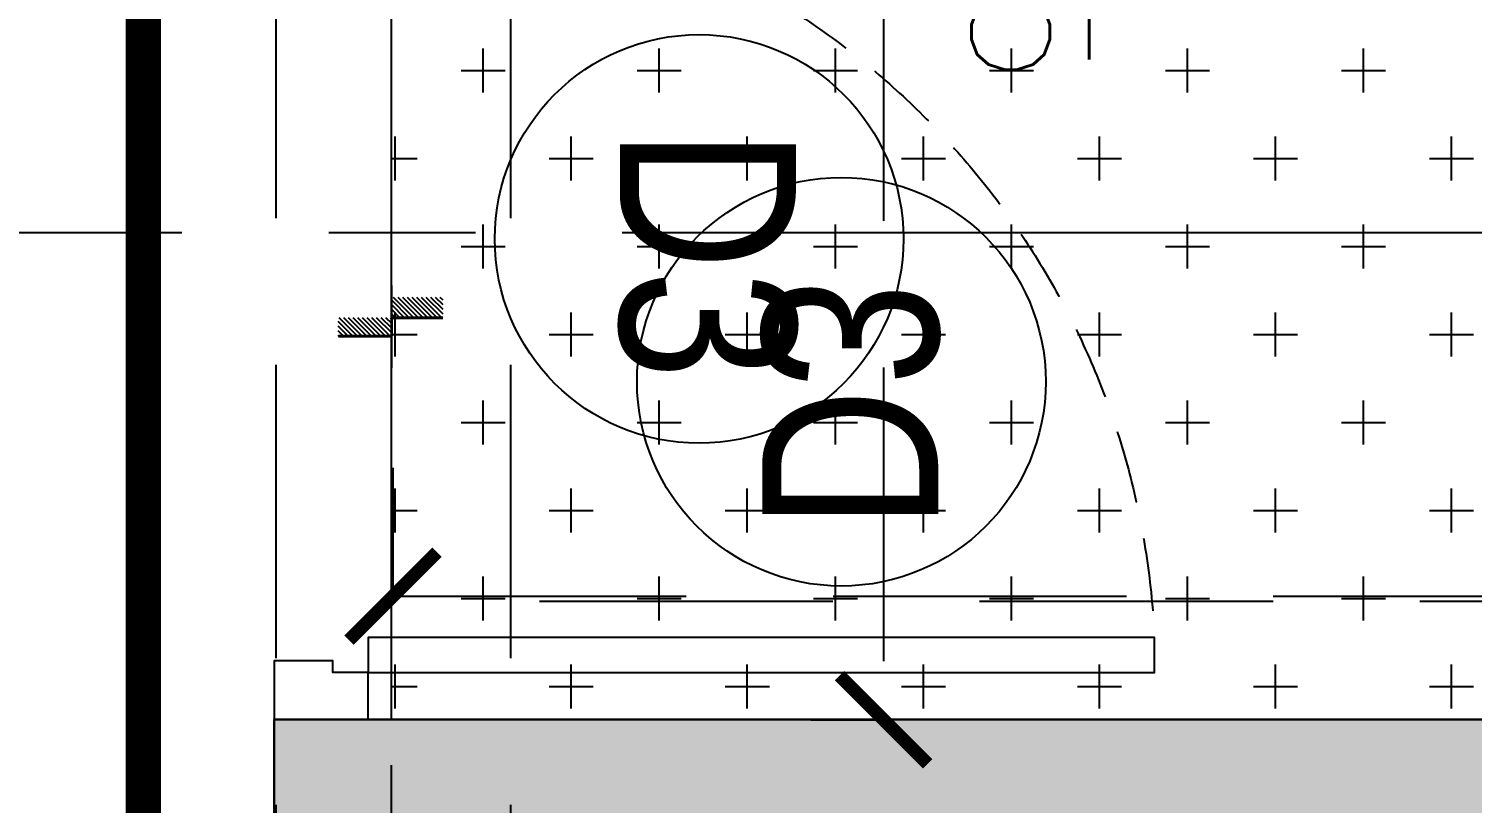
# Model space of a CAD drawing. Header units: millimetres. Extents: x -414464 to 1686, y -90036 to 108605.
# Drawn here: x -107550 to -106321, y -74856 to -74196 of the extents above; entities that cross this region are included whole.
import ezdxf
from ezdxf.enums import TextEntityAlignment as Align

# ---------------------------------------------------------------- set-up
doc = ezdxf.new("R2010")
doc.units = ezdxf.units.MM
doc.header["$LTSCALE"] = 1000
doc.header["$MEASUREMENT"] = 0
for name, pattern in [('$1$AUDIT_D_120904163729-0', [0]), ('$36$HIDDEN', [0.375, 0.25, -0.125]), ('3BHK-A$1$$1$HIDDEN', [0.375, 0.25, -0.125]), ('3BHK-A$1$AUDIT_D_120904163729-0', [0]), ('AUDIT_D_120904163729-0', [0]), ('T8(T9 IS SIMILAR) - DIMENSION & TEXTING$1$( Hidden )', [0.375, 0.25, -0.125]), ('T8(T9 IS SIMILAR) - DIMENSION & TEXTING$1$AUDIT_D_120904163729-0', [0]), ('T8(T9 IS SIMILAR) - DIMENSION & TEXTING$1$HIDDEN', [0.375, 0.25, -0.125]), ('T8(T9 IS SIMILAR)$1$$0$HIDDEN', [0.375, 0.25, -0.125]), ('T8_REFUGE COLUMNS$1$CENTER2', [1.125, 0.75, -0.125, 0.125, -0.125])]:
    doc.linetypes.add(name, pattern=pattern)
doc.layers.get('0').update_dxf_attribs({"linetype": 'AUDIT_D_120904163729-0'})
for name, color, linetype in [('$0$A-HATCH -160', 251, '$1$AUDIT_D_120904163729-0'), ('$21$A-DIMENSIONS', 2, '$36$HIDDEN'), ('3BHK-A$1$$0$A-DOOR-FULL', 2, 'Continuous'), ('3BHK-A$1$$0$a-window-no', 125, 'Continuous'), ('3BHK-A$1$A-HATCH -160', 251, '3BHK-A$1$AUDIT_D_120904163729-0'), ('3BHK-A$1$a-tile drop', 3, 'Continuous'), ('3BHK-A$1$A-TOI SUNK 50MM', 8, 'Continuous'), ('3BHK-A$1$APT PLANS-typ$0$TILEDROP', 3, 'Continuous'), ('a-rcc', 3, 'Continuous'), ('T8(T9 IS SIMILAR) - DIMENSION & TEXTING$1$A-DIMENSIONS', 2, 'T8(T9 IS SIMILAR) - DIMENSION & TEXTING$1$HIDDEN'), ('T8(T9 IS SIMILAR) - DIMENSION & TEXTING$1$A-FIRE FIGHTING', 7, 'T8(T9 IS SIMILAR) - DIMENSION & TEXTING$1$AUDIT_D_120904163729-0'), ('T8(T9 IS SIMILAR) - DIMENSION & TEXTING$1$a-window-no', 125, 'Continuous'), ('T8(T9 IS SIMILAR)$1$$6$a-beam 2', 50, 'Continuous'), ('T8(T9 IS SIMILAR)$1$S-BEAM', 20, 'T8(T9 IS SIMILAR)$1$$0$HIDDEN'), ('T8_REFUGE COLUMNS$1$A-CENTERLINE', 193, 'T8_REFUGE COLUMNS$1$CENTER2'), ('T8_TYPICAL COLUMNS$1$A-RCC COLS', 3, 'Continuous')]:
    doc.layers.add(name, color=color, linetype=linetype)
for name, color, linetype, lineweight in [('3BHK-A$1$$1$A-WALL- 160', 6, 'Continuous', 30), ('T8(T9 IS SIMILAR) - DIMENSION & TEXTING$1$U-IPD-WS-FIRE', 1, 'Continuous', 40), ('T8(T9 IS SIMILAR)$1$D&W', 8, 'Continuous', 25)]:
    doc.layers.add(name, color=color, linetype=linetype, lineweight=lineweight)
doc.styles.add('3BHK-A$1$$0$LODHA STANDERD', font='sanss___.ttf')
doc.styles.add('T8(T9 IS SIMILAR) - DIMENSION & TEXTING$1$LODHA STANDERD', font='sanss___.ttf')
doc.styles.add('T8(T9 IS SIMILAR) - DIMENSION & TEXTING$1$Romans 1', font='romans.shx', dxfattribs={"height": 100})
doc.dimstyles.new('T8(T9 IS SIMILAR) - DIMENSION & TEXTING$1$ALPINE S', dxfattribs={"dimscale": 0, "dimtxt": 100, "dimasz": 75, "dimexe": 0, "dimexo": 0, "dimgap": 75, "dimtad": 1, "dimdec": 0, "dimzin": 0, "dimdsep": 46, "dimtxsty": 'T8(T9 IS SIMILAR) - DIMENSION & TEXTING$1$Romans 1', "dimblk": 'T8(T9 IS SIMILAR) - DIMENSION & TEXTING$1$_ArchTick', "dimcen": 0.09, "dimclrd": 256, "dimclre": 256, "dimclrt": 7, "dimadec": 0, "dimazin": 0, "dimtfac": 1, "dimtdec": 0, "dimtofl": 0, "dimtmove": 1, "dimatfit": 0, "dimldrblk": 'T8(T9 IS SIMILAR) - DIMENSION & TEXTING$1$_Open90', "dimfxl": 1, "dimtolj": 1, "dimtzin": 0, "dimarcsym": 0})

# ---------------------------------------------------------------- blocks, each defined once
blk = doc.blocks.new('T8_REFUGE COLUMNS')
at = {"layer": 'T8_REFUGE COLUMNS$1$A-CENTERLINE'}
for p, q in [((1214597.1, -5722853.5), (1214597.1, -5698299.6)), ((1229551.2, -5714049.9), (1182156.9, -5714049.9))]:
    blk.add_line(p, q, dxfattribs=at)
blk = doc.blocks.new('T8_TYPICAL COLUMNS')
at = {"layer": 'T8_TYPICAL COLUMNS$1$A-RCC COLS', "linetype": 'ByBlock'}
blk.add_blockref('T8_REFUGE COLUMNS', (0, 0), dxfattribs=at)
blk = doc.blocks.new('*U2754')
for points in [[(0, 0), (0, 1025), (30, 1025), (30, 0)], [(-40, 0), (0, 0), (0, -30), (10, -30), (10, -80), (-40, -80)], [(1065, 0), (1025, 0), (1025, -30), (1015, -30), (1015, -80), (1065, -80)]]:
    blk.add_lwpolyline(points, close=True)
at = {"color": 0, "linetype": 'ByBlock', "ltscale": 0.25}
blk.add_arc((-1.5, -0.6), 1026.5, 0.0347, 87.627, dxfattribs=at)
blk = doc.blocks.new('*U2755')
for points in [[(0, 0), (0, 670), (30, 670), (30, 0)], [(-40, 0), (0, 0), (0, -30), (10, -30), (10, -80), (-40, -80)], [(710, 0), (670, 0), (670, -30), (660, -30), (660, -80), (710, -80)]]:
    blk.add_lwpolyline(points, close=True)
at = {"color": 0, "linetype": 'ByBlock', "ltscale": 0.25}
blk.add_arc((-1, -0.4), 671, 0.0347, 87.627, dxfattribs=at)
blk = doc.blocks.new('3BHK-A$1$$0$WINDOW TAG')
at = {"layer": '3BHK-A$1$$0$a-window-no'}
blk.add_circle((0, 0), 174.1, dxfattribs=at)
at = {"layer": '3BHK-A$1$$0$a-window-no', "style": '3BHK-A$1$$0$LODHA STANDERD'}
blk.add_attdef('WINDOW', text='', height=150, dxfattribs=at).set_placement((11.3, 2.8), align=Align.MIDDLE_CENTER)
blk = doc.blocks.new('3BHK-A$1$TILE DROP -x')
at = {"layer": '3BHK-A$1$APT PLANS-typ$0$TILEDROP'}
h = blk.add_hatch(dxfattribs=at)
h.set_pattern_fill('ACET-2D-ANSI31', color=8, scale=90, angle=90, style=0)
h.set_pattern_definition([(135, (-851695.914, 5365039.183), (-7.954951288, -7.954951288), [])])
h.paths.add_polyline_path([(-58323.9, -19205.9), (-58323.9, -19023.7), (-58261.5, -19023.7), (-58261.5, -19205.9)])
edge = h.paths.add_edge_path()
edge.add_line((-58323.9, -19381.2), (-58393.7, -19381.2))
edge.add_line((-58323.9, -19205.9), (-58323.9, -19381.2))
edge.add_line((-58393.1, -19205.9), (-58323.9, -19205.9))
edge.add_line((-58393.1, -19381.2), (-58393.1, -19205.9))
at = {"layer": '3BHK-A$1$APT PLANS-typ$0$TILEDROP', "color": 1}
blk.add_line((-58153.9, -19205.9), (-58434, -19205.9), dxfattribs=at)
at = {"layer": '3BHK-A$1$APT PLANS-typ$0$TILEDROP', "color": 20, "const_width": 10}
for points in [[(-58261.5, -19205.9), (-58261.5, -19023.7)], [(-58323.9, -19381.2), (-58323.9, -19205.9)], [(-58323.9, -19205.9), (-58261.5, -19205.9)]]:
    blk.add_lwpolyline(points, dxfattribs=at)
blk = doc.blocks.new('3BHK-A')
at = {"layer": '3BHK-A$1$A-HATCH -160', "linetype": 'ByBlock'}
h = blk.add_hatch(dxfattribs=at)
h.set_pattern_fill('ZIGZAG', color=256, scale=250)
h.set_pattern_definition([(9e-15, (1e-08, 0), (31.25, 31.25), [31.25, -31.25]), (90, (31.25, 0), (-31.25, 31.25), [31.25, -31.25])])
h.paths.add_polyline_path([(1185182.8, -5714749.5), (1186532.7, -5714749.5), (1186532.7, -5714149.5), (1186632.7, -5714149.5), (1186632.7, -5714749.5), (1188712.7, -5714749.5), (1188712.7, -5714049.5), (1189032.5, -5714049.5), (1189032.5, -5714149.5), (1188812.7, -5714149.5), (1188812.7, -5715449.5), (1189032.5, -5715449.5), (1189032.5, -5715549.5), (1188712.7, -5715549.5), (1188712.7, -5714849.5), (1186632.7, -5714849.5), (1186632.7, -5715664.5), (1186532.7, -5715664.5), (1186532.7, -5714849.5), (1185182.8, -5714849.5)])
h.paths.add_polyline_path([(1185182.8, -5713249.5), (1185782.7, -5713249.5), (1185782.7, -5713149.5), (1185182.8, -5713149.5)])
h.paths.add_polyline_path([(1186532.7, -5710699.5), (1186632.7, -5710699.5), (1186632.7, -5713249.5), (1186532.7, -5713249.5)])
h.paths.add_polyline_path([(1186532.7, -5717399.5), (1186632.7, -5717399.5), (1186632.7, -5716414.5), (1186532.7, -5716414.5)])
h.paths.add_polyline_path([(1194902.2, -5715375), (1194082.3, -5715375), (1194082.3, -5715475), (1194902.2, -5715475)])
h.paths.add_polyline_path([(1195782.2, -5715375), (1196682.2, -5715375), (1196682.2, -5715475), (1195782.2, -5715475)])
h.paths.add_polyline_path([(1194132.5, -5714149.9), (1196532.4, -5714149.9), (1196532.4, -5714049.9), (1194132.5, -5714049.9)])
h.paths.add_polyline_path([(1197432.4, -5711800.2), (1197532.4, -5711800.2), (1197532.4, -5714149.9), (1197432.4, -5714149.9)])
h.paths.add_polyline_path([(1198282.4, -5714149.9), (1198958.7, -5714149.9), (1198958.7, -5714049.9), (1198282.4, -5714049.9)])
h.paths.add_polyline_path([(1196871.9, -5720208.6), (1196082.2, -5720209.7), (1196082.3, -5720109.7), (1196082.2, -5720109.7), (1196182.2, -5720109.7), (1196871.9, -5720108.6)])
h.paths.add_polyline_path([(1193397.2, -5709939.9), (1193882.3, -5709939.6), (1193882.3, -5710040.1), (1193397.3, -5710040.1)])
h.paths.add_polyline_path([(1186632.7, -5708554.7), (1187192.3, -5708554.8), (1187192.3, -5708654.7), (1186632.7, -5708654.7)])
h.paths.add_polyline_path([(1194182.3, -5715724), (1194082.3, -5715724), (1194082.3, -5715474), (1194182.3, -5715474)])
at = {"layer": '3BHK-A$1$A-TOI SUNK 50MM'}
h = blk.add_hatch(dxfattribs=at)
h.set_pattern_fill('CROSS', color=256, scale=300, style=0)
h.set_pattern_definition([(9e-15, (-0.65, 1286.84), (75, 75), [37.5, -112.5]), (90, (18.1, 1268.09), (-75, 75), [37.5, -112.5])])
h.paths.add_polyline_path([(1197532.4, -5711799.2), (1198958.7, -5711799.2), (1198958.7, -5714049.9), (1197532.4, -5714049.9)])
at = {"layer": '3BHK-A$1$$1$A-WALL- 160', "linetype": 'ByBlock'}
for p, q in [((1197532.4, -5714149.9, 0), (1197532.4, -5711800.2, 0)), ((1197432.4, -5714149.9, 0), (1197532.4, -5714149.9, 0))]:
    blk.add_line(p, q, dxfattribs=at)
at = {"layer": '3BHK-A$1$A-TOI SUNK 50MM'}
blk.add_line((1197532.4, -5714049.9, 0), (1198282.4, -5714049.9, 0), dxfattribs=at)
at = {"layer": '3BHK-A$1$$0$A-DOOR-FULL', "linetype": '3BHK-A$1$$1$HIDDEN'}
blk.add_blockref('*U2755', (1197572.4, -5714069.9, 0), dxfattribs=at)
at = {"layer": '3BHK-A$1$$0$A-DOOR-FULL', "linetype": '3BHK-A$1$$1$HIDDEN', "rotation": 90}
blk.add_blockref('*U2754', (1199127.4, -5715214.9, -0.5), dxfattribs=at)
at = {"layer": '3BHK-A$1$$0$a-window-no'}
ref = blk.add_blockref('3BHK-A$1$$0$WINDOW TAG', (1197820.3, -5713666.7, 0), dxfattribs=dict(at, xscale=-1))
ref.add_attrib('WINDOW', 'D3', dxfattribs={"height": 150, "style": '3BHK-A$1$$0$LODHA STANDERD', "width": 0.8}).set_placement((1197800.9, -5713659.1, 0), align=Align.MIDDLE_CENTER)
at = {"layer": '3BHK-A$1$a-tile drop', "xscale": 0.25, "yscale": 0.25, "zscale": 0.25, "rotation": 180}
blk.add_blockref('3BHK-A$1$TILE DROP -x', (1183293.8, -5718851.3, 0), dxfattribs=at)
blk = doc.blocks.new('T8(T9 IS SIMILAR) - DIMENSION & TEXTING$1$_ArchTick')
at = {"color": 0, "linetype": 'ByBlock', "const_width": 0.15}
blk.add_lwpolyline([(-0.5, -0.5), (0.5, 0.5)], dxfattribs=at)
blk = doc.blocks.new('*D1467')
at = {"layer": 'T8(T9 IS SIMILAR) - DIMENSION & TEXTING$1$A-DIMENSIONS', "linetype": 'T8(T9 IS SIMILAR) - DIMENSION & TEXTING$1$HIDDEN', "lineweight": -2, "transparency": 16777216}
for p, q in [((1214797.6, -5711799.1), (1214907, -5711799.1)), ((1214797.6, -5714048.8), (1214907, -5714048.8))]:
    blk.add_line(p, q, dxfattribs=at)
at = {"layer": 'T8(T9 IS SIMILAR) - DIMENSION & TEXTING$1$A-DIMENSIONS', "lineweight": -2, "transparency": 16777216}
blk.add_line((1214907, -5714048.8), (1214907, -5711799.1), dxfattribs=at)
at = {"layer": 'T8(T9 IS SIMILAR) - DIMENSION & TEXTING$1$A-DIMENSIONS', "linetype": 'ByBlock', "lineweight": -2, "transparency": 16777216, "xscale": 75, "yscale": 75, "zscale": 75}
for p, rotation in [((1214907, -5711799.1), 90), ((1214907, -5714048.8), 270)]:
    blk.add_blockref('T8(T9 IS SIMILAR) - DIMENSION & TEXTING$1$_ArchTick', p, dxfattribs=dict(at, rotation=rotation))
at = {"layer": 'T8(T9 IS SIMILAR) - DIMENSION & TEXTING$1$A-DIMENSIONS', "color": 7, "linetype": 'ByBlock', "transparency": 16777216, "insert": (1214782, -5712924), "char_height": 100, "attachment_point": 5, "rotation": 90, "style": 'T8(T9 IS SIMILAR) - DIMENSION & TEXTING$1$Romans 1'}
blk.add_mtext('\\A1;2250', dxfattribs=at)
blk = doc.blocks.new('T8(T9 IS SIMILAR) - DIMENSION & TEXTING$1$_Open90')
at = {"color": 0, "linetype": 'ByBlock', "lineweight": -2}
for p, q in [((-0.5, 0.5), (0, 0)), ((0, 0), (-1, 0)), ((0, 0), (-0.5, -0.5))]:
    blk.add_line(p, q, dxfattribs=at)
blk = doc.blocks.new('*D1468')
at = {"layer": 'T8(T9 IS SIMILAR) - DIMENSION & TEXTING$1$A-DIMENSIONS', "linetype": 'T8(T9 IS SIMILAR) - DIMENSION & TEXTING$1$HIDDEN', "lineweight": -2, "transparency": 16777216}
for p, q in [((1213587.3, -5713692.7), (1213587.3, -5713630.7)), ((1215012.3, -5713692.7), (1215012.3, -5713630.7))]:
    blk.add_line(p, q, dxfattribs=at)
at = {"layer": 'T8(T9 IS SIMILAR) - DIMENSION & TEXTING$1$A-DIMENSIONS', "lineweight": -2, "transparency": 16777216}
blk.add_line((1213587.3, -5713630.7), (1215012.3, -5713630.7), dxfattribs=at)
at = {"layer": 'T8(T9 IS SIMILAR) - DIMENSION & TEXTING$1$A-DIMENSIONS', "linetype": 'ByBlock', "lineweight": -2, "transparency": 16777216, "xscale": 75, "yscale": 75, "zscale": 75, "rotation": 180}
blk.add_blockref('T8(T9 IS SIMILAR) - DIMENSION & TEXTING$1$_ArchTick', (1213587.3, -5713630.7), dxfattribs=at)
at = {"layer": 'T8(T9 IS SIMILAR) - DIMENSION & TEXTING$1$A-DIMENSIONS', "linetype": 'ByBlock', "lineweight": -2, "transparency": 16777216, "xscale": 75, "yscale": 75, "zscale": 75}
blk.add_blockref('T8(T9 IS SIMILAR) - DIMENSION & TEXTING$1$_ArchTick', (1215012.3, -5713630.7), dxfattribs=at)
at = {"layer": 'T8(T9 IS SIMILAR) - DIMENSION & TEXTING$1$A-DIMENSIONS', "color": 7, "linetype": 'ByBlock', "transparency": 16777216, "insert": (1214299.8, -5713505.7), "char_height": 100, "attachment_point": 5, "style": 'T8(T9 IS SIMILAR) - DIMENSION & TEXTING$1$Romans 1'}
blk.add_mtext('\\A1;1425', dxfattribs=at)
blk = doc.blocks.new('T8(T9 IS SIMILAR) - DIMENSION & TEXTING$1$WINDOW TAG')
at = {"layer": 'T8(T9 IS SIMILAR) - DIMENSION & TEXTING$1$a-window-no'}
blk.add_circle((0, 0), 174.1, dxfattribs=at)
at = {"layer": 'T8(T9 IS SIMILAR) - DIMENSION & TEXTING$1$a-window-no', "style": 'T8(T9 IS SIMILAR) - DIMENSION & TEXTING$1$LODHA STANDERD'}
blk.add_attdef('WINDOW', text='', height=150, dxfattribs=at).set_placement((11.3, 2.8), align=Align.MIDDLE_CENTER)
blk = doc.blocks.new('T8(T9 IS SIMILAR) - DIMENSION & TEXTING$1$A$C7A147FD6')
at = {"layer": 'T8(T9 IS SIMILAR) - DIMENSION & TEXTING$1$U-IPD-WS-FIRE', "color": 241, "linetype": 'T8(T9 IS SIMILAR) - DIMENSION & TEXTING$1$( Hidden )', "ltscale": 2, "const_width": 30, "elevation": -0.6}
blk.add_lwpolyline([(15392.2, 3510.8), (15222.1, 3510.8), (15222.1, -1346.4), (14768.2, -1346.4), (14768.2, -2147.3), (11278, -2147.3), (11278, -1175.2), (10838.4, -1175.2), (10838.4, -353), (9573.9, -353), (9573.9, 86.8), (9573.9, 1112.5), (-6794.4, 1112.5)], dxfattribs=at)
blk = doc.blocks.new('T8(T9 IS SIMILAR) - DIMENSION & TEXTING')
at = {"layer": 'T8(T9 IS SIMILAR) - DIMENSION & TEXTING$1$A-FIRE FIGHTING', "linetype": 'ByBlock'}
blk.add_blockref('T8(T9 IS SIMILAR) - DIMENSION & TEXTING$1$A$C7A147FD6', (1207452.3, -5715374), dxfattribs=at)
at = {"layer": 'T8(T9 IS SIMILAR) - DIMENSION & TEXTING$1$a-window-no'}
ref = blk.add_blockref('T8(T9 IS SIMILAR) - DIMENSION & TEXTING$1$WINDOW TAG', (1214602.6, -5713787.9), dxfattribs=at)
ref.add_attrib('WINDOW', 'D3', dxfattribs={"height": 150, "style": 'T8(T9 IS SIMILAR) - DIMENSION & TEXTING$1$LODHA STANDERD', "width": 0.8}).set_placement((1214615.3, -5713780.4), align=Align.MIDDLE_CENTER)
at = {"layer": 'T8(T9 IS SIMILAR) - DIMENSION & TEXTING$1$A-DIMENSIONS', "linetype": 'ByBlock'}
dim = blk.add_linear_dim(base=(1214907, -5711799.1), p1=(1214797.6, -5714048.8), p2=(1214797.6, -5711799.1), angle=270, dimstyle='T8(T9 IS SIMILAR) - DIMENSION & TEXTING$1$ALPINE S', override={"dimscale": 1, "dimfxl": 5, "dimarcsym": 1}, dxfattribs=at)
dim.commit()
dim.dimension.update_dxf_attribs({"geometry": '*D1467', "text_midpoint": (1214782, -5712924)})
dim = blk.add_linear_dim(base=(1215012.3, -5713630.7), p1=(1213587.3, -5713692.7), p2=(1215012.3, -5713692.7), dimstyle='T8(T9 IS SIMILAR) - DIMENSION & TEXTING$1$ALPINE S', override={"dimscale": 1, "dimfxl": 5, "dimarcsym": 1}, dxfattribs=at)
dim.commit()
dim.dimension.update_dxf_attribs({"geometry": '*D1468', "text_midpoint": (1214299.8, -5713505.7)})
blk = doc.blocks.new('T8(T9 IS SIMILAR)')
at = {"layer": 'T8(T9 IS SIMILAR)$1$D&W', "linetype": 'ByBlock'}
blk.add_blockref('T8_TYPICAL COLUMNS', (0, 0), dxfattribs=at)
at = {"layer": 'T8(T9 IS SIMILAR)$1$D&W', "linetype": 'ByBlock', "xscale": -1}
blk.add_blockref('3BHK-A', (2412544.6, 0, 0.5), dxfattribs=at)
at = {"layer": 'T8(T9 IS SIMILAR)$1$$6$a-beam 2', "linetype": 'ByBlock'}
blk.add_blockref('T8(T9 IS SIMILAR) - DIMENSION & TEXTING', (0, 0), dxfattribs=at)
at = {"layer": 'T8(T9 IS SIMILAR)$1$S-BEAM'}
for p, q in [((1214911.4, -5711798.9, -0.6), (1214911.5, -5713948.5, -0.3)), ((1213585, -5713948.6, -0.3), (1218411.3, -5713948.2, -0.5)), ((1213585, -5714148.6, -0.3), (1218411.3, -5714148.2, -0.5))]:
    blk.add_line(p, q, dxfattribs=at)
blk = doc.blocks.new('A$C48506478')
at = {"layer": '$21$A-DIMENSIONS', "linetype": 'ByBlock'}
blk.add_blockref('T8(T9 IS SIMILAR)', (-1195542.6, 5727884.6), dxfattribs=at)
at = {"layer": '$0$A-HATCH -160', "linetype": 'ByBlock'}
blk.add_blockref('T8(T9 IS SIMILAR) - DIMENSION & TEXTING', (-1195542.6, 5727884.6), dxfattribs=at)

msp = doc.modelspace()

# ---------------------------------------------------------------- block references
at = {"layer": 'a-rcc', "linetype": 'ByBlock', "rotation": 270}
msp.add_blockref('A$C48506478', (-121076, -55315.3, 0), dxfattribs=at)

doc.saveas('drawing.dxf')
